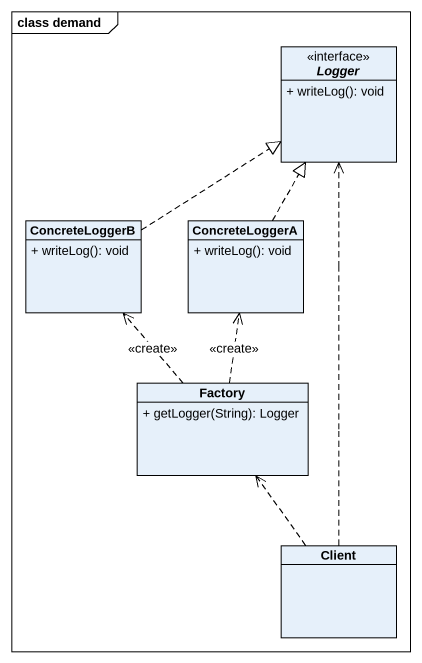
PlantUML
@startuml
mainframe class demand
hide circle
hide empty members
skinparam classAttributeIconSize 0
interface Logger {
  + writeLog(): void
}
class ConcreteLoggerB {
  + writeLog(): void
}
class ConcreteLoggerA {
  + writeLog(): void
}
class Factory {
  + getLogger(String): Logger
}
class Client
ConcreteLoggerB .up.|> Logger
ConcreteLoggerA .up.|> Logger
Factory .up.> ConcreteLoggerB : <<create>>
Factory .up.> ConcreteLoggerA : <<create>>
Client .up.> Logger
Client .up.> Factory
@enduml
